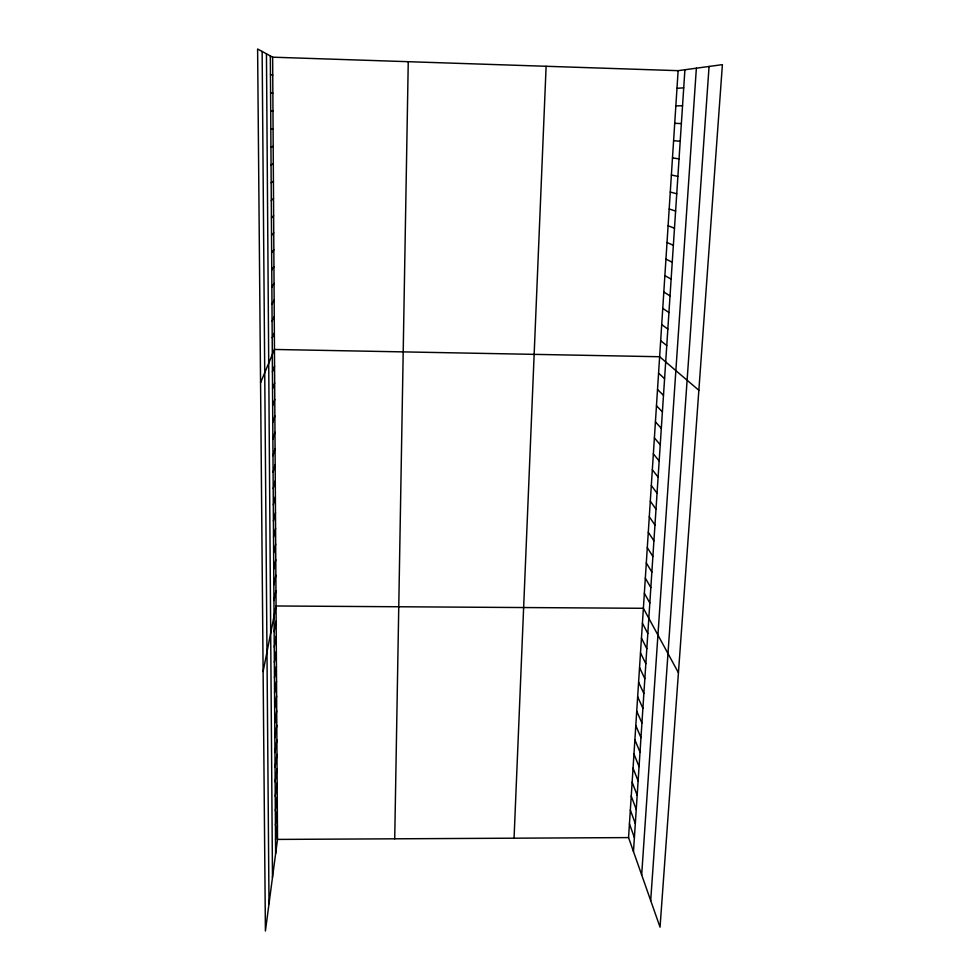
<?xml version="1.0" encoding="UTF-8"?>
<svg xmlns="http://www.w3.org/2000/svg" width="980" height="980" viewBox="0 0 980 980"><rect width="100%" height="100%" fill="white"/><g stroke="black" fill="none" stroke-linecap="round" stroke-linejoin="round"><path stroke-width="1.47" d="M394.72 838.807L408.256 61.691M514.059 838.182L546.117 66.285M628.56 837.594L678.123 70.67L722.395 64.643L660.042 927.166L628.56 837.594L277.512 839.419L265.409 931L257.605 49L272.636 57.183L678.123 70.67M633.472 851.559L684.91 69.752M641.68 874.907L696.364 68.196M650.696 900.559L709.067 66.456M275.539 839.468L277.426 825.442M275.441 825.172L277.34 811.391M275.343 810.803L277.254 797.267M275.245 796.348L277.156 783.057M275.147 781.82L277.071 768.761M275.062 767.193L276.985 754.392M274.964 752.481L276.887 739.925M274.865 737.695L276.801 725.384M274.755 722.811L276.715 710.77M274.657 707.842L276.617 696.057M274.559 692.774L276.532 681.259M274.461 677.633L276.434 666.388M274.363 662.394L276.336 651.418M274.253 647.07L276.25 636.363M274.155 631.647L276.152 621.222M263.118 671.496L276.054 605.983L643.382 608.298L678.43 672.758M273.947 600.52L275.956 590.658M273.849 584.815L275.87 575.248M273.739 569.025L275.772 559.739M273.641 553.124L275.674 544.145M273.53 537.138L275.576 528.453M273.42 521.054L275.478 512.675M273.31 504.859L275.38 496.799M273.212 488.579L275.27 480.813M273.102 472.189L275.172 464.741M272.991 455.7L275.074 448.571M272.881 439.113L274.976 432.303M272.771 422.417L274.865 415.937M272.661 405.61L274.768 399.473M272.538 388.705L274.67 382.898M272.428 371.69L274.559 366.226M260.558 382.715L274.461 349.456L659.638 356.732L698.85 390.273M272.207 337.867L274.351 333.09M272.097 321.06L274.253 316.626M271.987 304.155L274.143 300.064M271.864 287.14L274.045 283.404M271.754 270.014L273.935 266.634M271.644 252.791L273.837 249.765M271.521 235.457L273.726 232.787M271.411 218.013L273.616 215.722M271.289 200.447L273.518 198.536M271.178 182.782L273.408 181.251M271.056 165.007L273.298 163.856M270.933 147.123L273.187 146.351M270.823 129.115L273.077 128.735M676.984 88.335L683.721 87.808M675.845 105.889L682.545 105.742M270.701 110.997L272.967 111.022M674.718 123.321L681.37 123.566M673.603 140.655L680.206 141.292M672.488 157.89L679.054 158.895M270.578 92.757L272.857 93.186M671.386 175.016L677.903 176.388M670.283 192.031L676.751 193.783M669.193 208.948L675.612 211.055M270.456 74.394L272.746 75.24M668.103 225.768L674.485 228.23M667.025 242.489L673.358 245.306M665.947 259.1L672.243 262.26M664.881 275.613L671.141 279.129M663.815 292.028L670.038 295.887M662.762 308.357L668.936 312.546M661.721 324.576L667.846 329.096M660.667 340.709L666.768 345.56M658.572 373.172L664.587 378.684M657.519 389.513L663.485 395.344M656.465 405.745L662.394 411.906M655.424 421.89L661.316 428.358M654.395 437.938L660.238 444.724M653.354 453.875L659.173 460.98M652.337 469.738L658.107 477.138M651.32 485.492L657.053 493.21M650.304 501.16L656 509.171M649.299 516.742L654.958 525.035M648.295 532.226L653.917 540.813M647.302 547.612L652.888 556.493M646.31 562.912L651.859 572.087M645.33 578.127L650.842 587.584M644.35 593.255L649.826 602.982M642.414 623.243L647.817 633.521M641.447 638.102L646.825 648.65M640.491 652.888L645.832 663.693M639.548 667.588L644.84 678.65M638.605 682.19L643.872 693.522M637.662 696.719L642.892 708.307M636.731 711.174L641.925 723.007M635.8 725.531L640.969 737.622M634.881 739.814L640.014 752.15M633.962 754.024L639.058 766.593M633.043 768.149L638.115 780.95M632.137 782.187L637.172 795.233M631.242 796.152L636.24 809.431M630.336 810.043L635.31 823.555M629.442 823.849L634.391 837.594M266.45 53.814L272.477 877.529M262.138 51.462L269.01 903.756M272.636 57.183L277.512 839.419M270.333 55.921L275.625 853.666"/></g></svg>
